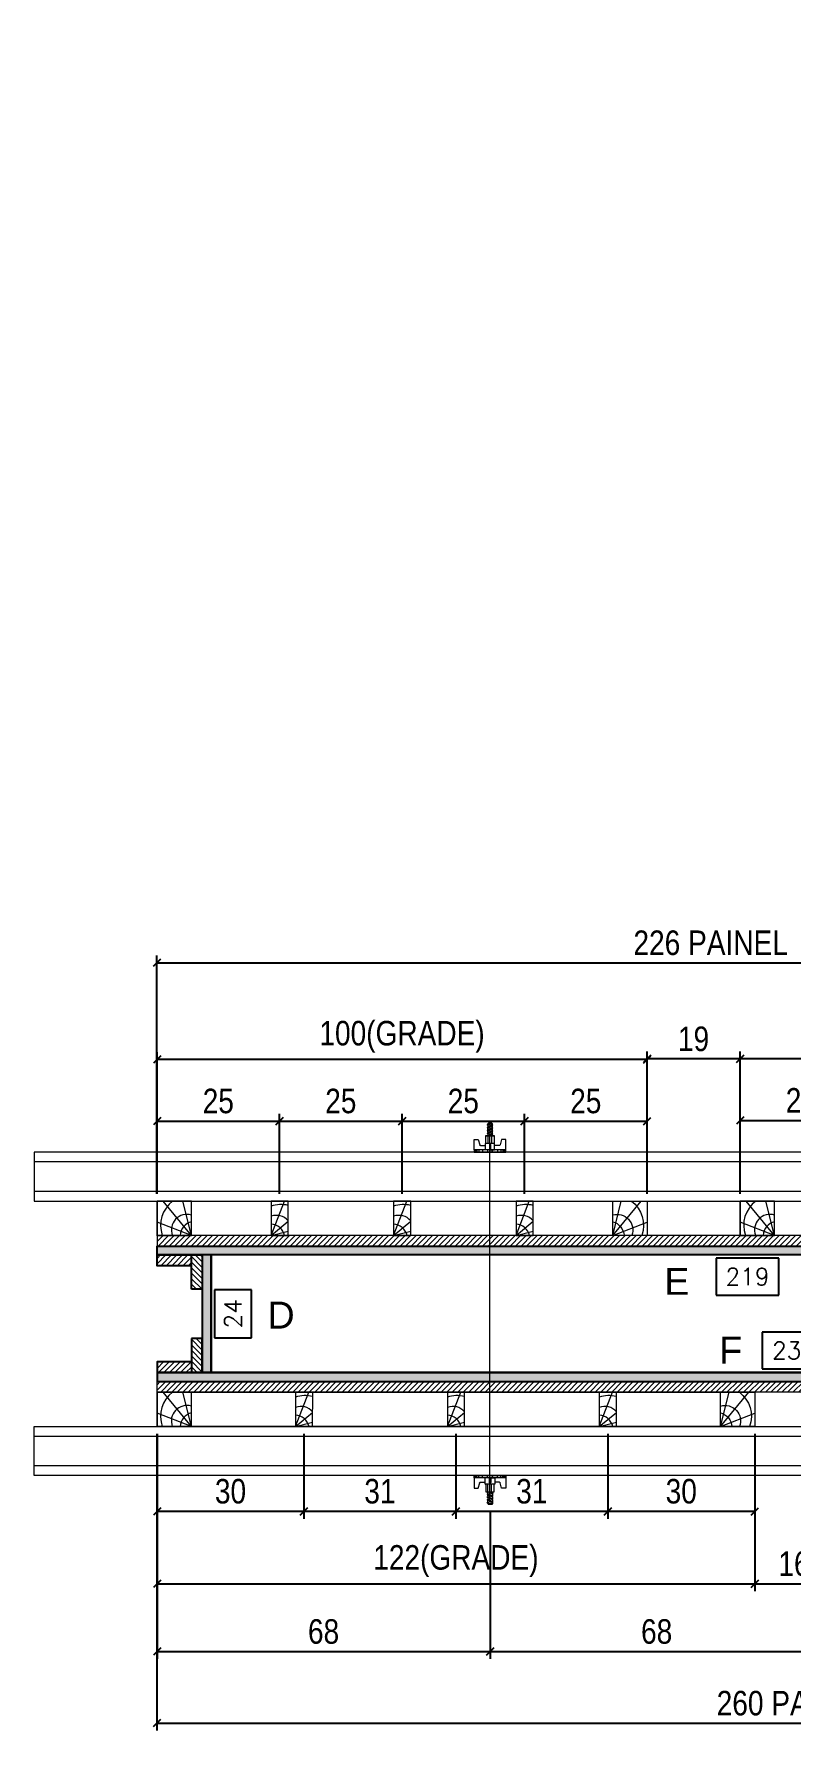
# Model space of a CAD drawing. Extents: x 14400 to 27878, y -21631 to 6985.
# Drawn here: x 26327 to 26636, y -4038 to -3342 of the extents above; entities that cross this region are included whole.
import ezdxf
from ezdxf.enums import TextEntityAlignment as Align

# ---------------------------------------------------------------- set-up
doc = ezdxf.new("R2010")
doc.units = 0
for name, color, linetype in [('CHAPA', 1, 'Continuous'), ('COTA', 241, 'Continuous'), ('F-PILARES-S', 170, 'Continuous'), ('SARRAFO', 251, 'Continuous'), ('TEXTO_GERAL', 7, 'Continuous')]:
    doc.layers.add(name, color=color, linetype=linetype)
for name, color, linetype, lineweight in [('Hachura', 251, 'Continuous', 9), ('Madeira', 126, 'Continuous', 18), ('Perfil Metálico', 224, 'Continuous', 18)]:
    doc.layers.add(name, color=color, linetype=linetype, lineweight=lineweight)
doc.styles.add('ARIAL', font='arial.ttf')
doc.styles.add('COTA TECNICA 2X', font='techl___.ttf', dxfattribs={"height": 10})
doc.styles.add('ROMANS', font='romans.shx')
doc.dimstyles.new('Cota Seção interna', dxfattribs={"dimtxt": 7, "dimasz": 6, "dimexe": 0.18, "dimexo": 2, "dimgap": -4, "dimtad": 3, "dimdec": 1, "dimlfac": 0.5, "dimzin": 12, "dimdsep": 46, "dimtxsty": 'ROMANS', "dimblk": 'ARCHTICK', "dimcen": 0.09, "dimse1": 1, "dimse2": 1, "dimsd1": 1, "dimsd2": 1, "dimclrd": 180, "dimclre": 5, "dimclrt": 1, "dimadec": 0, "dimazin": 3, "dimtfac": 1, "dimtdec": 1, "dimtofl": 0, "dimtmove": 0, "dimatfit": 3, "dimldrblk": 'ARCHTICK', "dimfxl": 1, "dimtolj": 1, "dimtzin": 0, "dimarcsym": 0})
doc.dimstyles.new('SECAO PILAR', dxfattribs={"dimtxt": 10, "dimasz": 3, "dimexe": 3, "dimexo": 3, "dimgap": 3, "dimtad": 1, "dimdec": 1, "dimlfac": 0.5, "dimzin": 12, "dimdsep": 46, "dimtxsty": 'COTA TECNICA 2X', "dimblk1": 'OBLIQUE', "dimblk2": 'OBLIQUE', "dimsah": 1, "dimcen": 0.9, "dimclrd": 256, "dimclre": 256, "dimclrt": 256, "dimadec": 1, "dimazin": 3, "dimtfac": 1, "dimtdec": 1, "dimtmove": 0, "dimatfit": 3, "dimfxl": 1, "dimtolj": 1, "dimtzin": 12, "dimarcsym": 0})
pattern_1 = [(45, (33539.9115, -2030.5756), (-1.122532, 1.122532), [])]
pattern_2 = [(45, (35825.6452, 18637.6503), (-1.12253202, 1.12253202), [])]
pattern_3 = [(135, (3791.8852, 4879.794), (-1.12253202, -1.12253202), [])]

# ---------------------------------------------------------------- blocks, each defined once
blk = doc.blocks.new('PONTALETE')
at = {"layer": 'Madeira'}
for q in [(2.71, 7), (7, 5.76), (7, 1.74)]:
    blk.add_line((0, 0), q, dxfattribs=at)
blk.add_lwpolyline([(0, 0), (7, 0), (7, 7), (0, 7)], close=True, dxfattribs=at)
for centre, radius, start, end in [((2.04, 0.06), 6.23, 37.2818, 109.0913), ((1.09, 0.9), 3.19, 343.603, 109.9847), ((-0.21, -0.78), 3.09, 14.6322, 86.0383)]:
    blk.add_arc(centre, radius, start, end, dxfattribs=at)
blk = doc.blocks.new('MEIO PONTALETE')
at = {"layer": 'Madeira'}
for q in [(2.71, 7), (3.5, 2.88), (3.5, 0.87)]:
    blk.add_line((0, 0), q, dxfattribs=at)
blk.add_lwpolyline([(0, 0), (3.5, 0), (3.5, 7), (0, 7)], close=True, dxfattribs=at)
for centre, radius, start, end in [((2.04, 0.06), 6.23, 76.4499, 109.0913), ((1.09, 0.9), 3.19, 40.9063, 109.9847), ((-0.21, -0.78), 3.09, 14.6322, 86.0383)]:
    blk.add_arc(centre, radius, start, end, dxfattribs=at)
blk = doc.blocks.new('_Oblique')
at = {"color": 0, "linetype": 'ByBlock', "lineweight": -2}
blk.add_line((-0.5, -0.5), (0.5, 0.5), dxfattribs=at)
blk = doc.blocks.new('*D407')
at = {"layer": 'COTA', "lineweight": -2, "transparency": 16777216}
for p, q in [((26561.12, -3912.76), (26561.12, -3947.47)), ((26621.12, -3912.77), (26621.12, -3947.47)), ((26621.12, -3944.47), (26561.12, -3944.47))]:
    blk.add_line(p, q, dxfattribs=at)
at = {"layer": 'Defpoints', "color": 0, "transparency": 16777216}
for p in [(26561.12, -3909.76), (26621.12, -3909.77), (26561.12, -3944.47)]:
    blk.add_point(p, dxfattribs=at)
at = {"layer": 'COTA', "lineweight": -2, "transparency": 16777216, "xscale": 3, "yscale": 3, "zscale": 3, "rotation": 180}
blk.add_blockref('_Oblique', (26561.12, -3944.47), dxfattribs=at)
at = {"layer": 'COTA', "lineweight": -2, "transparency": 16777216, "xscale": 3, "yscale": 3, "zscale": 3}
blk.add_blockref('_Oblique', (26621.12, -3944.47), dxfattribs=at)
at = {"layer": 'COTA', "transparency": 16777216, "insert": (26591.12, -3936.25), "char_height": 10, "attachment_point": 5, "style": 'COTA TECNICA 2X'}
blk.add_mtext('\\A1;30', dxfattribs=at)
blk = doc.blocks.new('*D408')
at = {"layer": 'COTA', "lineweight": -2, "transparency": 16777216}
for p, q in [((26377.13, -3912.74), (26377.13, -3976.89)), ((26621.12, -3912.77), (26621.12, -3976.89)), ((26377.13, -3973.89), (26621.12, -3973.89))]:
    blk.add_line(p, q, dxfattribs=at)
at = {"layer": 'Defpoints', "color": 0, "transparency": 16777216}
for p in [(26377.13, -3909.74), (26621.12, -3909.77), (26621.12, -3973.89)]:
    blk.add_point(p, dxfattribs=at)
at = {"layer": 'COTA', "lineweight": -2, "transparency": 16777216, "xscale": 3, "yscale": 3, "zscale": 3, "rotation": 180}
blk.add_blockref('_Oblique', (26377.13, -3973.89), dxfattribs=at)
at = {"layer": 'COTA', "lineweight": -2, "transparency": 16777216, "xscale": 3, "yscale": 3, "zscale": 3}
blk.add_blockref('_Oblique', (26621.12, -3973.89), dxfattribs=at)
at = {"layer": 'COTA', "transparency": 16777216, "insert": (26499.13, -3964.67), "char_height": 10, "attachment_point": 5, "style": 'COTA TECNICA 2X'}
blk.add_mtext('\\A1;122(GRADE)', dxfattribs=at)
blk = doc.blocks.new('*D409')
at = {"layer": 'COTA', "lineweight": -2, "transparency": 16777216}
for p, q in [((26499.12, -3912.76), (26499.12, -3947.47)), ((26561.12, -3912.76), (26561.12, -3947.47)), ((26561.12, -3944.47), (26499.12, -3944.47))]:
    blk.add_line(p, q, dxfattribs=at)
at = {"layer": 'Defpoints', "color": 0, "transparency": 16777216}
for p in [(26499.12, -3909.76), (26561.12, -3909.76), (26499.12, -3944.47)]:
    blk.add_point(p, dxfattribs=at)
at = {"layer": 'COTA', "lineweight": -2, "transparency": 16777216, "xscale": 3, "yscale": 3, "zscale": 3, "rotation": 180}
blk.add_blockref('_Oblique', (26499.12, -3944.47), dxfattribs=at)
at = {"layer": 'COTA', "lineweight": -2, "transparency": 16777216, "xscale": 3, "yscale": 3, "zscale": 3}
blk.add_blockref('_Oblique', (26561.12, -3944.47), dxfattribs=at)
at = {"layer": 'COTA', "transparency": 16777216, "insert": (26530.12, -3936.25), "char_height": 10, "attachment_point": 5, "style": 'COTA TECNICA 2X'}
blk.add_mtext('\\A1;31', dxfattribs=at)
blk = doc.blocks.new('*D410')
at = {"layer": 'COTA', "lineweight": -2, "transparency": 16777216}
for p, q in [((26437.12, -3912.76), (26437.12, -3947.47)), ((26499.12, -3912.76), (26499.12, -3947.47)), ((26499.12, -3944.47), (26437.12, -3944.47))]:
    blk.add_line(p, q, dxfattribs=at)
at = {"layer": 'Defpoints', "color": 0, "transparency": 16777216}
for p in [(26437.12, -3909.76), (26499.12, -3909.76), (26437.12, -3944.47)]:
    blk.add_point(p, dxfattribs=at)
at = {"layer": 'COTA', "lineweight": -2, "transparency": 16777216, "xscale": 3, "yscale": 3, "zscale": 3, "rotation": 180}
blk.add_blockref('_Oblique', (26437.12, -3944.47), dxfattribs=at)
at = {"layer": 'COTA', "lineweight": -2, "transparency": 16777216, "xscale": 3, "yscale": 3, "zscale": 3}
blk.add_blockref('_Oblique', (26499.12, -3944.47), dxfattribs=at)
at = {"layer": 'COTA', "transparency": 16777216, "insert": (26468.12, -3936.25), "char_height": 10, "attachment_point": 5, "style": 'COTA TECNICA 2X'}
blk.add_mtext('\\A1;31', dxfattribs=at)
blk = doc.blocks.new('*D411')
at = {"layer": 'COTA', "lineweight": -2, "transparency": 16777216}
for p, q in [((26377.13, -3912.76), (26377.13, -3947.47)), ((26437.12, -3912.76), (26437.12, -3947.47)), ((26437.12, -3944.47), (26377.13, -3944.47))]:
    blk.add_line(p, q, dxfattribs=at)
at = {"layer": 'Defpoints', "color": 0, "transparency": 16777216}
for p in [(26377.13, -3909.76), (26437.12, -3909.76), (26377.13, -3944.47)]:
    blk.add_point(p, dxfattribs=at)
at = {"layer": 'COTA', "lineweight": -2, "transparency": 16777216, "xscale": 3, "yscale": 3, "zscale": 3, "rotation": 180}
blk.add_blockref('_Oblique', (26377.13, -3944.47), dxfattribs=at)
at = {"layer": 'COTA', "lineweight": -2, "transparency": 16777216, "xscale": 3, "yscale": 3, "zscale": 3}
blk.add_blockref('_Oblique', (26437.12, -3944.47), dxfattribs=at)
at = {"layer": 'COTA', "transparency": 16777216, "insert": (26407.13, -3936.25), "char_height": 10, "attachment_point": 5, "style": 'COTA TECNICA 2X'}
blk.add_mtext('\\A1;30', dxfattribs=at)
blk = doc.blocks.new('*D417')
at = {"layer": 'COTA', "lineweight": -2, "transparency": 16777216}
for p, q in [((26621.14, -3912.76), (26621.14, -3976.89)), ((26653.14, -3912.76), (26653.14, -3976.89)), ((26621.14, -3973.89), (26653.14, -3973.89))]:
    blk.add_line(p, q, dxfattribs=at)
at = {"layer": 'Defpoints', "color": 0, "transparency": 16777216}
for p in [(26621.14, -3909.76), (26653.14, -3909.76), (26653.14, -3973.89)]:
    blk.add_point(p, dxfattribs=at)
at = {"layer": 'COTA', "lineweight": -2, "transparency": 16777216, "xscale": 3, "yscale": 3, "zscale": 3, "rotation": 180}
blk.add_blockref('_Oblique', (26621.14, -3973.89), dxfattribs=at)
at = {"layer": 'COTA', "lineweight": -2, "transparency": 16777216, "xscale": 3, "yscale": 3, "zscale": 3}
blk.add_blockref('_Oblique', (26653.14, -3973.89), dxfattribs=at)
at = {"layer": 'COTA', "transparency": 16777216, "insert": (26637.14, -3965.79), "char_height": 10, "attachment_point": 5, "style": 'COTA TECNICA 2X'}
blk.add_mtext('\\A1;16', dxfattribs=at)
blk = doc.blocks.new('*D418')
at = {"layer": 'COTA', "lineweight": -2, "transparency": 16777216}
for p, q in [((26377.07, -3912.81), (26377.07, -4033.8)), ((26897.13, -3966.75), (26897.13, -4033.8)), ((26377.07, -4030.8), (26897.13, -4030.8))]:
    blk.add_line(p, q, dxfattribs=at)
at = {"layer": 'Defpoints', "color": 0, "transparency": 16777216}
for p in [(26377.07, -3909.81), (26897.13, -3963.75), (26897.13, -4030.8)]:
    blk.add_point(p, dxfattribs=at)
at = {"layer": 'COTA', "lineweight": -2, "transparency": 16777216, "xscale": 3, "yscale": 3, "zscale": 3, "rotation": 180}
blk.add_blockref('_Oblique', (26377.07, -4030.8), dxfattribs=at)
at = {"layer": 'COTA', "lineweight": -2, "transparency": 16777216, "xscale": 3, "yscale": 3, "zscale": 3}
blk.add_blockref('_Oblique', (26897.13, -4030.8), dxfattribs=at)
at = {"layer": 'COTA', "transparency": 16777216, "insert": (26637.1, -4022.69), "char_height": 10, "attachment_point": 5, "style": 'COTA TECNICA 2X'}
blk.add_mtext('\\A1;260 PAINEL', dxfattribs=at)
blk = doc.blocks.new('*D419')
at = {"layer": 'COTA', "lineweight": -2, "transparency": 16777216}
for p, q in [((26377.15, -3912.75), (26377.15, -4004.57)), ((26513.08, -3944.56), (26513.08, -4004.57)), ((26377.15, -4001.57), (26513.08, -4001.57))]:
    blk.add_line(p, q, dxfattribs=at)
at = {"layer": 'Defpoints', "color": 0, "transparency": 16777216}
for p in [(26377.15, -3909.75), (26513.08, -3941.56), (26513.08, -4001.57)]:
    blk.add_point(p, dxfattribs=at)
at = {"layer": 'COTA', "lineweight": -2, "transparency": 16777216, "xscale": 3, "yscale": 3, "zscale": 3, "rotation": 180}
blk.add_blockref('_Oblique', (26377.15, -4001.57), dxfattribs=at)
at = {"layer": 'COTA', "lineweight": -2, "transparency": 16777216, "xscale": 3, "yscale": 3, "zscale": 3}
blk.add_blockref('_Oblique', (26513.08, -4001.57), dxfattribs=at)
at = {"layer": 'COTA', "transparency": 16777216, "insert": (26445.12, -3993.45), "char_height": 10, "attachment_point": 5, "style": 'COTA TECNICA 2X'}
blk.add_mtext('\\A1;68', dxfattribs=at)
blk = doc.blocks.new('*D420')
at = {"layer": 'COTA', "lineweight": -2, "transparency": 16777216}
for p, q in [((26513.08, -3944.56), (26513.08, -4004.57)), ((26649.08, -3944.56), (26649.08, -4004.57)), ((26513.08, -4001.57), (26649.08, -4001.57))]:
    blk.add_line(p, q, dxfattribs=at)
at = {"layer": 'Defpoints', "color": 0, "transparency": 16777216}
for p in [(26513.08, -3941.56), (26649.08, -3941.56), (26649.08, -4001.57)]:
    blk.add_point(p, dxfattribs=at)
at = {"layer": 'COTA', "lineweight": -2, "transparency": 16777216, "xscale": 3, "yscale": 3, "zscale": 3, "rotation": 180}
blk.add_blockref('_Oblique', (26513.08, -4001.57), dxfattribs=at)
at = {"layer": 'COTA', "lineweight": -2, "transparency": 16777216, "xscale": 3, "yscale": 3, "zscale": 3}
blk.add_blockref('_Oblique', (26649.08, -4001.57), dxfattribs=at)
at = {"layer": 'COTA', "transparency": 16777216, "insert": (26581.08, -3993.45), "char_height": 10, "attachment_point": 5, "style": 'COTA TECNICA 2X'}
blk.add_mtext('\\A1;68', dxfattribs=at)
blk = doc.blocks.new('*D423')
at = {"layer": 'COTA', "lineweight": -2, "transparency": 16777216}
for p, q in [((26377.07, -3814.82), (26377.07, -3717.62)), ((26377.07, -3720.62), (26829.17, -3720.62)), ((26829.17, -3794.81), (26829.17, -3717.62))]:
    blk.add_line(p, q, dxfattribs=at)
at = {"layer": 'Defpoints', "color": 0, "transparency": 16777216}
for p in [(26829.17, -3720.62), (26829.17, -3797.81), (26377.07, -3817.82)]:
    blk.add_point(p, dxfattribs=at)
at = {"layer": 'COTA', "lineweight": -2, "transparency": 16777216, "xscale": 3, "yscale": 3, "zscale": 3, "rotation": 180}
blk.add_blockref('_Oblique', (26377.07, -3720.62), dxfattribs=at)
at = {"layer": 'COTA', "lineweight": -2, "transparency": 16777216, "xscale": 3, "yscale": 3, "zscale": 3}
blk.add_blockref('_Oblique', (26829.17, -3720.62), dxfattribs=at)
at = {"layer": 'COTA', "transparency": 16777216, "insert": (26603.12, -3712.52), "char_height": 10, "attachment_point": 5, "style": 'COTA TECNICA 2X'}
blk.add_mtext('\\A1;226 PAINEL', dxfattribs=at)
blk = doc.blocks.new('*D424')
at = {"layer": 'COTA', "lineweight": -2, "transparency": 16777216}
for p, q in [((26377.13, -3814.85), (26377.13, -3782.17)), ((26427.15, -3814.84), (26427.15, -3782.17)), ((26377.13, -3785.17), (26427.15, -3785.17))]:
    blk.add_line(p, q, dxfattribs=at)
at = {"layer": 'Defpoints', "color": 0, "transparency": 16777216}
for p in [(26427.15, -3785.17), (26377.13, -3817.85), (26427.15, -3817.84)]:
    blk.add_point(p, dxfattribs=at)
at = {"layer": 'COTA', "lineweight": -2, "transparency": 16777216, "xscale": 3, "yscale": 3, "zscale": 3, "rotation": 180}
blk.add_blockref('_Oblique', (26377.13, -3785.17), dxfattribs=at)
at = {"layer": 'COTA', "lineweight": -2, "transparency": 16777216, "xscale": 3, "yscale": 3, "zscale": 3}
blk.add_blockref('_Oblique', (26427.15, -3785.17), dxfattribs=at)
at = {"layer": 'COTA', "transparency": 16777216, "insert": (26402.14, -3777.06), "char_height": 10, "attachment_point": 5, "style": 'COTA TECNICA 2X'}
blk.add_mtext('\\A1;25', dxfattribs=at)
blk = doc.blocks.new('*D425')
at = {"layer": 'COTA', "lineweight": -2, "transparency": 16777216}
for p, q in [((26427.15, -3814.84), (26427.15, -3782.17)), ((26477.15, -3814.84), (26477.15, -3782.17)), ((26427.15, -3785.17), (26477.15, -3785.17))]:
    blk.add_line(p, q, dxfattribs=at)
at = {"layer": 'Defpoints', "color": 0, "transparency": 16777216}
for p in [(26477.15, -3785.17), (26427.15, -3817.84), (26477.15, -3817.84)]:
    blk.add_point(p, dxfattribs=at)
at = {"layer": 'COTA', "lineweight": -2, "transparency": 16777216, "xscale": 3, "yscale": 3, "zscale": 3, "rotation": 180}
blk.add_blockref('_Oblique', (26427.15, -3785.17), dxfattribs=at)
at = {"layer": 'COTA', "lineweight": -2, "transparency": 16777216, "xscale": 3, "yscale": 3, "zscale": 3}
blk.add_blockref('_Oblique', (26477.15, -3785.17), dxfattribs=at)
at = {"layer": 'COTA', "transparency": 16777216, "insert": (26452.15, -3777.06), "char_height": 10, "attachment_point": 5, "style": 'COTA TECNICA 2X'}
blk.add_mtext('\\A1;25', dxfattribs=at)
blk = doc.blocks.new('*D426')
at = {"layer": 'COTA', "lineweight": -2, "transparency": 16777216}
for p, q in [((26477.15, -3814.84), (26477.15, -3782.17)), ((26527.15, -3814.84), (26527.15, -3782.17)), ((26477.15, -3785.17), (26527.15, -3785.17))]:
    blk.add_line(p, q, dxfattribs=at)
at = {"layer": 'Defpoints', "color": 0, "transparency": 16777216}
for p in [(26527.15, -3785.17), (26477.15, -3817.84), (26527.15, -3817.84)]:
    blk.add_point(p, dxfattribs=at)
at = {"layer": 'COTA', "lineweight": -2, "transparency": 16777216, "xscale": 3, "yscale": 3, "zscale": 3, "rotation": 180}
blk.add_blockref('_Oblique', (26477.15, -3785.17), dxfattribs=at)
at = {"layer": 'COTA', "lineweight": -2, "transparency": 16777216, "xscale": 3, "yscale": 3, "zscale": 3}
blk.add_blockref('_Oblique', (26527.15, -3785.17), dxfattribs=at)
at = {"layer": 'COTA', "transparency": 16777216, "insert": (26502.15, -3777.06), "char_height": 10, "attachment_point": 5, "style": 'COTA TECNICA 2X'}
blk.add_mtext('\\A1;25', dxfattribs=at)
blk = doc.blocks.new('*D427')
at = {"layer": 'COTA', "lineweight": -2, "transparency": 16777216}
for p, q in [((26377.13, -3814.85), (26377.13, -3757.06)), ((26577.14, -3814.83), (26577.14, -3757.06)), ((26577.14, -3760.06), (26377.13, -3760.06))]:
    blk.add_line(p, q, dxfattribs=at)
at = {"layer": 'Defpoints', "color": 0, "transparency": 16777216}
for p in [(26377.13, -3760.06), (26377.13, -3817.85), (26577.14, -3817.83)]:
    blk.add_point(p, dxfattribs=at)
at = {"layer": 'COTA', "lineweight": -2, "transparency": 16777216, "xscale": 3, "yscale": 3, "zscale": 3, "rotation": 180}
blk.add_blockref('_Oblique', (26377.13, -3760.06), dxfattribs=at)
at = {"layer": 'COTA', "lineweight": -2, "transparency": 16777216, "xscale": 3, "yscale": 3, "zscale": 3}
blk.add_blockref('_Oblique', (26577.14, -3760.06), dxfattribs=at)
at = {"layer": 'COTA', "transparency": 16777216, "insert": (26477.14, -3750.84), "char_height": 10, "attachment_point": 5, "style": 'COTA TECNICA 2X'}
blk.add_mtext('\\A1;100(GRADE)', dxfattribs=at)
blk = doc.blocks.new('*D428')
at = {"layer": 'COTA', "lineweight": -2, "transparency": 16777216}
for p, q in [((26527.15, -3814.84), (26527.15, -3782.17)), ((26577.14, -3814.79), (26577.14, -3782.17)), ((26527.15, -3785.17), (26577.14, -3785.17))]:
    blk.add_line(p, q, dxfattribs=at)
at = {"layer": 'Defpoints', "color": 0, "transparency": 16777216}
for p in [(26577.14, -3785.17), (26527.15, -3817.84), (26577.14, -3817.79)]:
    blk.add_point(p, dxfattribs=at)
at = {"layer": 'COTA', "lineweight": -2, "transparency": 16777216, "xscale": 3, "yscale": 3, "zscale": 3, "rotation": 180}
blk.add_blockref('_Oblique', (26527.15, -3785.17), dxfattribs=at)
at = {"layer": 'COTA', "lineweight": -2, "transparency": 16777216, "xscale": 3, "yscale": 3, "zscale": 3}
blk.add_blockref('_Oblique', (26577.14, -3785.17), dxfattribs=at)
at = {"layer": 'COTA', "transparency": 16777216, "insert": (26552.15, -3777.06), "char_height": 10, "attachment_point": 5, "style": 'COTA TECNICA 2X'}
blk.add_mtext('\\A1;25', dxfattribs=at)
blk = doc.blocks.new('*D429')
at = {"layer": 'COTA', "lineweight": -2, "transparency": 16777216}
for p, q in [((26615.14, -3814.59), (26615.14, -3781.91)), ((26615.14, -3784.91), (26665.16, -3784.91)), ((26665.16, -3814.58), (26665.16, -3781.91))]:
    blk.add_line(p, q, dxfattribs=at)
at = {"layer": 'Defpoints', "color": 0, "transparency": 16777216}
for p in [(26665.16, -3784.91), (26615.14, -3817.59), (26665.16, -3817.58)]:
    blk.add_point(p, dxfattribs=at)
at = {"layer": 'COTA', "lineweight": -2, "transparency": 16777216, "xscale": 3, "yscale": 3, "zscale": 3, "rotation": 180}
blk.add_blockref('_Oblique', (26615.14, -3784.91), dxfattribs=at)
at = {"layer": 'COTA', "lineweight": -2, "transparency": 16777216, "xscale": 3, "yscale": 3, "zscale": 3}
blk.add_blockref('_Oblique', (26665.16, -3784.91), dxfattribs=at)
at = {"layer": 'COTA', "transparency": 16777216, "insert": (26640.15, -3776.8), "char_height": 10, "attachment_point": 5, "style": 'COTA TECNICA 2X'}
blk.add_mtext('\\A1;25', dxfattribs=at)
blk = doc.blocks.new('*D432')
at = {"layer": 'COTA', "lineweight": -2, "transparency": 16777216}
for p, q in [((26615.14, -3814.59), (26615.14, -3756.8)), ((26815.15, -3814.57), (26815.15, -3756.8)), ((26815.15, -3759.8), (26615.14, -3759.8))]:
    blk.add_line(p, q, dxfattribs=at)
at = {"layer": 'Defpoints', "color": 0, "transparency": 16777216}
for p in [(26615.14, -3759.8), (26615.14, -3817.59), (26815.15, -3817.57)]:
    blk.add_point(p, dxfattribs=at)
at = {"layer": 'COTA', "lineweight": -2, "transparency": 16777216, "xscale": 3, "yscale": 3, "zscale": 3, "rotation": 180}
blk.add_blockref('_Oblique', (26615.14, -3759.8), dxfattribs=at)
at = {"layer": 'COTA', "lineweight": -2, "transparency": 16777216, "xscale": 3, "yscale": 3, "zscale": 3}
blk.add_blockref('_Oblique', (26815.15, -3759.8), dxfattribs=at)
at = {"layer": 'COTA', "transparency": 16777216, "insert": (26715.14, -3750.58), "char_height": 10, "attachment_point": 5, "style": 'COTA TECNICA 2X'}
blk.add_mtext('\\A1;100(GRADE)', dxfattribs=at)
blk = doc.blocks.new('*D434')
at = {"layer": 'COTA', "lineweight": -2, "transparency": 16777216}
for p, q in [((26577.14, -3814.84), (26577.14, -3756.8)), ((26615.14, -3814.81), (26615.14, -3756.8)), ((26615.14, -3759.8), (26577.14, -3759.8))]:
    blk.add_line(p, q, dxfattribs=at)
at = {"layer": 'Defpoints', "color": 0, "transparency": 16777216}
for p in [(26577.14, -3759.8), (26577.14, -3817.84), (26615.14, -3817.81)]:
    blk.add_point(p, dxfattribs=at)
at = {"layer": 'COTA', "lineweight": -2, "transparency": 16777216, "xscale": 3, "yscale": 3, "zscale": 3, "rotation": 180}
blk.add_blockref('_Oblique', (26577.14, -3759.8), dxfattribs=at)
at = {"layer": 'COTA', "lineweight": -2, "transparency": 16777216, "xscale": 3, "yscale": 3, "zscale": 3}
blk.add_blockref('_Oblique', (26615.14, -3759.8), dxfattribs=at)
at = {"layer": 'COTA', "transparency": 16777216, "insert": (26596.14, -3751.71), "char_height": 10, "attachment_point": 5, "style": 'COTA TECNICA 2X'}
blk.add_mtext('\\A1;19', dxfattribs=at)
blk = doc.blocks.new('C')
at = {"layer": 'Hachura', "color": 0}
for p, q in [((0, 3.22), (0, -3.22)), ((0.45, 3.22), (0, 3.22)), ((0.46, 3.16), (0, 3.16)), ((0.46, 3.05), (0, 3.05)), ((0.46, 2.88), (0, 2.88)), ((0, 2.75), (0, -1.16)), ((0.46, 2.65), (0, 2.65)), ((0.46, 2.23), (0, 2.23)), ((0.46, 1.51), (0, 1.51)), ((0.39, 0.49), (0.17, 0.49)), ((0.45, -3.23), (0.45, 3.22)), ((0.45, 3.22), (2.58, 3.22)), ((1.74, 0.97), (0.45, 0.97)), ((1.45, 0.1), (0.45, 0.1)), ((1.35, 1.94), (1.35, 0.96)), ((2.58, 2.39), (1.47, 2.09)), ((1.74, -0.97), (1.74, 0.97)), ((1.74, 0.97), (1.74, 0.84)), ((1.74, 0.97), (1.74, 0.84)), ((1.74, 0.84), (3.35, 0.84)), ((3.35, 0.45), (1.74, 0.45)), ((2.58, 3.22), (2.58, 2.39)), ((3.32, 0.84), (3.32, -0.84)), ((3.35, 0.84), (3.35, -0.84)), ((3.68, 0.45), (3.35, 0.45)), ((3.84, -0.52), (3.35, 0.45)), ((3.35, 0.06), (3.67, -0.57)), ((3.68, 0.45), (4.16, -0.52)), ((3.72, 0.5), (4.25, -0.57)), ((4.37, -0.55), (3.83, 0.53)), ((4.15, 0.45), (3.93, 0.45)), ((4.42, -0.52), (3.93, 0.45)), ((4.15, 0.45), (4.26, 0.45)), ((4.26, 0.45), (4.74, -0.52)), ((4.3, 0.5), (4.83, -0.57)), ((4.95, -0.55), (4.41, 0.53)), ((4.51, 0.45), (4.84, 0.45)), ((5, -0.52), (4.51, 0.45)), ((4.84, 0.45), (5.32, -0.52)), ((4.88, 0.5), (5.41, -0.57)), ((5.53, -0.55), (4.99, 0.53)), ((5.58, -0.52), (5.09, 0.45)), ((5.42, 0.45), (5.09, 0.45)), ((5.58, -0.52), (5.09, 0.45)), ((5.42, 0.45), (5.74, -0.19)), ((5.46, 0.5), (5.74, -0.07)), ((5.74, 0.19), (5.57, 0.53)), ((5.74, 0.32), (5.68, 0.45)), ((5.68, 0.45), (5.74, 0.45)), ((5.74, 0.45), (5.9, 0.29)), ((5.74, 0.45), (5.74, -0.52)), ((5.9, -0.36), (5.9, 0.29)), ((0.45, 0), (0, 0)), ((0.46, -1.52), (0, -1.52)), ((0.46, -2.23), (0, -2.23)), ((0.46, -2.65), (0, -2.65)), ((0.46, -2.88), (0, -2.88)), ((0.46, -3.05), (0, -3.05)), ((0.46, -3.16), (0, -3.16)), ((0, -3.22), (2.57, -3.22)), ((0.08, -0.48), (0.29, -0.48)), ((0.29, -0.48), (0.4, -0.48)), ((0.45, 0), (0.45, -0.97)), ((0.45, -0.16), (1.45, -0.16)), ((0.45, -0.65), (0.45, -0.32)), ((0.45, -3.23), (0.45, -0.65)), ((0.45, -0.97), (1.74, -0.97)), ((1.35, -1.94), (1.35, -0.97)), ((2.58, -2.39), (1.47, -2.1)), ((3.35, -0.32), (1.74, -0.32)), ((3.35, -0.84), (1.74, -0.84)), ((2.58, -3.23), (2.58, -2.39)), ((3.35, -0.07), (3.58, -0.52)), ((3.35, -0.52), (3.58, -0.52)), ((3.84, -0.52), (4.16, -0.52)), ((4.42, -0.52), (4.74, -0.52)), ((4.63, -0.52), (4.74, -0.52)), ((5, -0.52), (5.32, -0.52)), ((5.58, -0.52), (5.74, -0.52)), ((5.74, -0.52), (5.9, -0.36)), ((5.74, -0.52), (5.74, -0.52))]:
    blk.add_line(p, q, dxfattribs=at)
for centre, radius, start, end in [((1.52, 1.94), 0.161, 104.7436, 180), ((1.44, -0.03), 0.129, 272.695, 87.305), ((3.81, 0.39), 0.143, 25.5688, 154.4312), ((4.39, 0.39), 0.143, 25.5688, 154.4312), ((4.97, 0.39), 0.143, 25.5688, 154.4312), ((5.55, 0.39), 0.143, 25.5688, 154.4312), ((0.17, -0.37), 0.174, 221.744, 317.8592), ((1.52, -1.94), 0.161, 180, 255.2564), ((3.71, -0.4), 0.174, 222.1408, 318.256), ((4.29, -0.4), 0.174, 222.1408, 318.256), ((4.87, -0.4), 0.174, 222.1408, 318.256), ((5.45, -0.4), 0.174, 222.1408, 318.256), ((5.61, -0.4), 0.174, 317.8592, 318.256)]:
    blk.add_arc(centre, radius, start, end, dxfattribs=at)
blk = doc.blocks.new('*D452')
at = {"layer": 'COTA', "color": 180, "lineweight": -2, "transparency": 16777216}
for p, q in [((26631, -3841.14), (26605.33, -3841.14)), ((26605.33, -3841.14), (26605.33, -3856.14)), ((26631, -3856.14), (26631, -3841.14)), ((26605.33, -3856.14), (26631, -3856.14))]:
    blk.add_line(p, q, dxfattribs=at)
at = {"layer": 'Defpoints', "color": 0, "transparency": 16777216}
for p in [(26399.17, -3839.81), (26837.17, -3839.81), (26837.17, -3860.14)]:
    blk.add_point(p, dxfattribs=at)
at = {"layer": 'COTA', "color": 1, "transparency": 16777216, "insert": (26618.17, -3848.64), "char_height": 7, "attachment_point": 5, "style": 'ROMANS'}
blk.add_mtext('\\A1;219', dxfattribs=at)
blk = doc.blocks.new('_ArchTick')
at = {"color": 0, "linetype": 'ByBlock', "const_width": 0.15}
blk.add_lwpolyline([(-0.5, -0.5), (0.5, 0.5)], dxfattribs=at)
blk = doc.blocks.new('*D453')
at = {"layer": 'COTA', "color": 180, "lineweight": -2, "transparency": 16777216}
for p, q in [((26650.17, -3871.27), (26624.17, -3871.27)), ((26624.17, -3871.27), (26624.17, -3886.27)), ((26650.17, -3886.27), (26650.17, -3871.27)), ((26624.17, -3886.27), (26650.17, -3886.27))]:
    blk.add_line(p, q, dxfattribs=at)
at = {"layer": 'Defpoints', "color": 0, "transparency": 16777216}
for p in [(26399.17, -3887.81), (26875.17, -3887.81), (26875.17, -3890.27)]:
    blk.add_point(p, dxfattribs=at)
at = {"layer": 'COTA', "color": 1, "transparency": 16777216, "insert": (26637.17, -3878.77), "char_height": 7, "attachment_point": 5, "style": 'ROMANS'}
blk.add_mtext('\\A1;238', dxfattribs=at)
blk = doc.blocks.new('*D456')
at = {"layer": 'COTA', "color": 180, "lineweight": -2, "transparency": 16777216}
for p, q in [((26415.64, -3853.98), (26400.64, -3853.98)), ((26400.64, -3853.98), (26400.64, -3873.65)), ((26415.64, -3873.65), (26415.64, -3853.98)), ((26400.64, -3873.65), (26415.64, -3873.65))]:
    blk.add_line(p, q, dxfattribs=at)
at = {"layer": 'Defpoints', "color": 0, "transparency": 16777216}
for p in [(26399.17, -3839.81), (26399.17, -3887.81), (26419.64, -3887.81)]:
    blk.add_point(p, dxfattribs=at)
at = {"layer": 'COTA', "color": 1, "transparency": 16777216, "insert": (26408.14, -3863.81), "char_height": 7, "attachment_point": 5, "rotation": 90, "style": 'ROMANS'}
blk.add_mtext('\\A1;24', dxfattribs=at)

msp = doc.modelspace()

# ---------------------------------------------------------------- hatches: boundary and pattern name
at = {"layer": 'Hachura'}
h = msp.add_hatch(dxfattribs=at)
h.set_pattern_fill('ANSI31', color=256, scale=0.5, angle=360, style=0)
h.set_pattern_definition(pattern_1)
h.paths.add_polyline_path([(26823.166, -3836.213), (26823.166, -3831.813), (26377.166, -3831.771), (26377.166, -3836.213)])
h = msp.add_hatch(color=256, dxfattribs=at)
h.dxf.hatch_style = 1
h.paths.add_polyline_path([(26837.166, -3839.813), (26837.166, -3836.213), (26377.166, -3836.213), (26377.166, -3839.813)])
h = msp.add_hatch(dxfattribs=at)
h.set_pattern_fill('ANSI31', color=256, scale=0.5, angle=360, style=0)
h.set_pattern_definition(pattern_2)
h.paths.add_polyline_path([(26391.166, -3844.213), (26391.166, -3839.813), (26377.166, -3839.813), (26377.166, -3844.213)])
h = msp.add_hatch(dxfattribs=at)
h.set_pattern_fill('ANSI31', color=256, scale=0.5, angle=450, style=0)
h.set_pattern_definition(pattern_3)
h.paths.add_polyline_path([(26395.566, -3839.813), (26391.166, -3839.813), (26391.166, -3853.813), (26395.566, -3853.813)])
h = msp.add_hatch(color=256, dxfattribs=at)
h.dxf.hatch_style = 1
h.paths.add_polyline_path([(26395.566, -3887.813), (26399.166, -3887.813), (26399.166, -3839.813), (26395.566, -3839.813)])
h = msp.add_hatch(dxfattribs=at)
h.set_pattern_fill('ANSI31', color=256, scale=0.5, angle=450, style=0)
h.set_pattern_definition(pattern_3)
h.paths.add_polyline_path([(26395.566, -3887.813), (26391.166, -3887.813), (26391.166, -3873.813), (26395.566, -3873.813)])
h = msp.add_hatch(dxfattribs=at)
h.set_pattern_fill('ANSI31', color=256, scale=0.5, angle=360, style=0)
h.set_pattern_definition(pattern_2)
h.paths.add_polyline_path([(26391.166, -3883.413), (26391.166, -3887.813), (26377.166, -3887.813), (26377.166, -3883.413)])
h = msp.add_hatch(color=256, dxfattribs=at)
h.dxf.hatch_style = 1
h.paths.add_polyline_path([(26377.166, -3887.813), (26377.166, -3891.413), (26897.166, -3891.413), (26897.166, -3887.813)])
h = msp.add_hatch(dxfattribs=at)
h.set_pattern_fill('ANSI31', color=256, scale=0.5, angle=360, style=0)
h.set_pattern_definition(pattern_1)
h.paths.add_polyline_path([(26897.166, -3891.413), (26897.166, -3895.813), (26377.166, -3895.855), (26377.166, -3891.413)])

# ---------------------------------------------------------------- linework, layer by layer
at = {"layer": 'CHAPA'}
for points in [[(26837.166, -3839.813), (26377.166, -3839.813), (26377.166, -3836.213), (26837.166, -3836.213)], [(26395.566, -3887.813), (26399.166, -3887.813), (26399.166, -3839.813), (26395.566, -3839.813)], [(26897.166, -3887.813), (26377.166, -3887.813), (26377.166, -3891.413), (26897.166, -3891.413)]]:
    msp.add_lwpolyline(points, close=True, dxfattribs=at)
at = {"layer": 'F-PILARES-S', "linetype": 'Continuous'}
msp.add_lwpolyline([(26875.166, -3887.813), (26875.166, -2852.813), (26837.166, -2852.813), (26837.166, -3839.813), (26399.166, -3839.813), (26399.166, -3887.813), (26875.166, -3887.813)], dxfattribs=at)
at = {"layer": 'Hachura'}
msp.add_line((26513.015, -3940.555), (26513.022, -3790.814), dxfattribs=at)
msp.add_lwpolyline([(26837.166, -3831.813), (26377.166, -3831.813), (26377.166, -3836.213), (26823.166, -3836.213), (26823.166, -3831.813)], dxfattribs=at)
msp.add_lwpolyline([(26377.166, -3891.413), (26897.166, -3891.413), (26897.166, -3895.813), (26377.166, -3895.813)], close=True, dxfattribs=at)
at = {"layer": 'Madeira'}
for points in [[(26377.166, -3831.813), (26377.181, -3817.813), (26577.175, -3817.815), (26577.159, -3831.815)], [(26615.174, -3831.811), (26615.19, -3817.811), (26815.183, -3817.813), (26815.167, -3831.813)], [(26377.151, -3909.755), (26377.166, -3895.755), (26621.159, -3895.757), (26621.144, -3909.757)]]:
    msp.add_lwpolyline(points, close=True, dxfattribs=at)
at = {"layer": 'Perfil Metálico'}
for points in [[(26326.951, -3797.815), (26326.951, -3817.815), (26829.167, -3817.814), (26829.167, -3797.814)], [(26326.951, -3929.755), (26326.951, -3909.755), (26960.577, -3909.755), (26960.577, -3929.755)]]:
    msp.add_lwpolyline(points, close=True, dxfattribs=at)
for points in [[(26829.167, -3801.814), (26326.951, -3801.815)], [(26326.951, -3813.815), (26829.167, -3813.814)], [(26326.951, -3913.755), (26960.577, -3913.755)], [(26960.577, -3925.755), (26326.951, -3925.755)]]:
    msp.add_lwpolyline(points, dxfattribs=at)
at = {"layer": 'SARRAFO'}
for points in [[(26391.166, -3844.213), (26377.166, -3844.213), (26377.166, -3839.813), (26391.166, -3839.813)], [(26391.166, -3883.413), (26377.166, -3883.413), (26377.166, -3887.813), (26391.166, -3887.813)]]:
    msp.add_lwpolyline(points, dxfattribs=at)
for points in [[(26391.166, -3853.813), (26391.166, -3839.813), (26395.566, -3839.813), (26395.566, -3853.813)], [(26391.166, -3873.813), (26391.166, -3887.813), (26395.566, -3887.813), (26395.566, -3873.813)]]:
    msp.add_lwpolyline(points, close=True, dxfattribs=at)

# ---------------------------------------------------------------- block references
at = {"layer": 'Hachura', "linetype": 'Continuous', "yscale": 2, "zscale": 2}
for p, xscale, rotation in [((26513.013, -3797.814), 2, 90.00000000000001), ((26513.015, -3929.755), -2, 90)]:
    msp.add_blockref('C', p, dxfattribs=dict(at, xscale=xscale, rotation=rotation))
at = {"layer": 'Madeira'}
for name, p, xscale, yscale, zscale, rotation in [('PONTALETE', (26391.166, -3831.819), 2, 2, 2, 89.93708930310329), ('MEIO PONTALETE', (26423.666, -3831.811), 1.999999997962732, 1.999999997962732, 1.999999997962732, 359.9370893031033), ('MEIO PONTALETE', (26473.666, -3831.811), 1.999999997962732, 1.999999997962732, 1.999999997962732, 359.9370893031033), ('MEIO PONTALETE', (26523.666, -3831.811), 1.999999997962732, 1.999999997962732, 1.999999997962732, 359.9370893031033), ('PONTALETE', (26563.159, -3831.8), -2, 2, 2, 269.9370893031033), ('PONTALETE', (26629.174, -3831.817), 2, 2, 2, 89.93708930310329), ('PONTALETE', (26391.151, -3909.761), 2, 2, 2, 89.93708930310329), ('MEIO PONTALETE', (26433.651, -3909.753), 1.999999997962732, 1.999999997962732, 1.999999997962732, 359.9370893031033), ('MEIO PONTALETE', (26495.651, -3909.753), 1.999999997962732, 1.999999997962732, 1.999999997962732, 359.9370893031033), ('MEIO PONTALETE', (26557.651, -3909.753), 1.999999997962732, 1.999999997962732, 1.999999997962732, 359.9370893031033), ('PONTALETE', (26607.144, -3909.742), -2, 2, 2, 269.9370893031033)]:
    msp.add_blockref(name, p, dxfattribs=dict(at, xscale=xscale, yscale=yscale, zscale=zscale, rotation=rotation))

# ---------------------------------------------------------------- texts
at = {"layer": 'TEXTO_GERAL', "style": 'ARIAL'}
for s, p in [('E', (26589.296, -3850.562)), ('D', (26427.772, -3864.332)), ('F', (26611.282, -3878.689))]:
    msp.add_text(s, height=11, dxfattribs=at).set_placement(p, align=Align.MIDDLE_CENTER)

# ---------------------------------------------------------------- dimensions: what is measured, and where the dimension line sits
at = {"layer": 'COTA'}
dim = msp.add_linear_dim(base=(26829.167, -3720.619), p1=(26377.072, -3817.816), p2=(26829.167, -3797.814), text='<> PAINEL', dimstyle='SECAO PILAR', dxfattribs=at)
dim.commit()
dim.dimension.update_dxf_attribs({"geometry": '*D423', "text_midpoint": (26603.119, -3720.619), "dimtype": 160})
for base, p1, p2, text, picture, middle in [((26377.13, -3760.064), (26577.144, -3817.829), (26377.13, -3817.847), '<>(GRADE)', '*D427', (26477.137, -3750.843)), ((26615.138, -3759.802), (26815.152, -3817.568), (26615.138, -3817.586), '<>(GRADE)', '*D432', (26715.145, -3750.582)), ((26897.129, -4030.797), (26377.072, -3909.81), (26897.129, -3963.754), '<> PAINEL', '*D418', (26637.1, -4022.695))]:
    dim = msp.add_linear_dim(base=base, p1=p1, p2=p2, text=text, dimstyle='SECAO PILAR', dxfattribs=at)
    dim.commit()
    dim.dimension.update_dxf_attribs({"geometry": picture, "text_midpoint": middle})
for base, p1, p2, picture, middle in [((26577.144, -3759.802), (26615.138, -3817.814), (26577.144, -3817.845), '*D434', (26596.141, -3751.715)), ((26427.151, -3785.167), (26377.13, -3817.847), (26427.151, -3817.845), '*D424', (26402.14, -3777.057)), ((26477.151, -3785.167), (26427.151, -3817.845), (26477.151, -3817.845), '*D425', (26452.151, -3777.057)), ((26527.151, -3785.167), (26477.151, -3817.845), (26527.151, -3817.845), '*D426', (26502.151, -3777.057)), ((26577.144, -3785.167), (26527.151, -3817.845), (26577.144, -3817.79), '*D428', (26552.147, -3777.057)), ((26665.159, -3784.906), (26615.138, -3817.586), (26665.159, -3817.584), '*D429', (26640.148, -3776.796)), ((26513.083, -4001.575), (26377.151, -3909.755), (26513.083, -3941.555), '*D419', (26445.117, -3993.45)), ((26653.137, -3973.889), (26621.144, -3909.755), (26653.137, -3909.755), '*D417', (26637.141, -3965.786)), ((26649.083, -4001.575), (26513.083, -3941.555), (26649.083, -3941.555), '*D420', (26581.083, -3993.45))]:
    dim = msp.add_linear_dim(base=base, p1=p1, p2=p2, dimstyle='SECAO PILAR', dxfattribs=at)
    dim.commit()
    dim.dimension.update_dxf_attribs({"geometry": picture, "text_midpoint": middle})
for base, p1, p2, picture, middle in [((26837.166, -3860.14), (26399.166, -3839.813), (26837.166, -3839.813), '*D452', (26618.166, -3860.14)), ((26875.166, -3890.273), (26399.166, -3887.813), (26875.166, -3887.813), '*D453', (26637.166, -3890.273))]:
    dim = msp.add_linear_dim(base=base, p1=p1, p2=p2, dimstyle='Cota Seção interna', dxfattribs=at)
    dim.commit()
    dim.dimension.update_dxf_attribs({"geometry": picture, "text_midpoint": middle, "dimtype": 160})
dim = msp.add_linear_dim(base=(26419.642, -3887.813), p1=(26399.166, -3839.813), p2=(26399.166, -3887.813), angle=90, dimstyle='Cota Seção interna', dxfattribs=at)
dim.commit()
dim.dimension.update_dxf_attribs({"geometry": '*D456', "text_midpoint": (26419.642, -3863.813), "dimtype": 160})
dim = msp.add_linear_dim(base=(26621.123, -3973.889), p1=(26377.13, -3909.741), p2=(26621.123, -3909.767), angle=180, text='<>(GRADE)', dimstyle='SECAO PILAR', dxfattribs=at)
dim.commit()
dim.dimension.update_dxf_attribs({"geometry": '*D408', "text_midpoint": (26499.127, -3964.668)})
for base, p1, p2, picture, middle in [((26377.13, -3944.47), (26437.123, -3909.755), (26377.13, -3909.755), '*D411', (26407.127, -3936.251)), ((26437.123, -3944.47), (26499.123, -3909.755), (26437.123, -3909.755), '*D410', (26468.123, -3936.251)), ((26499.123, -3944.47), (26561.123, -3909.755), (26499.123, -3909.755), '*D409', (26530.123, -3936.251)), ((26561.123, -3944.47), (26621.123, -3909.767), (26561.123, -3909.755), '*D407', (26591.123, -3936.251))]:
    dim = msp.add_linear_dim(base=base, p1=p1, p2=p2, angle=180, dimstyle='SECAO PILAR', dxfattribs=at)
    dim.commit()
    dim.dimension.update_dxf_attribs({"geometry": picture, "text_midpoint": middle})

doc.saveas('drawing.dxf')
